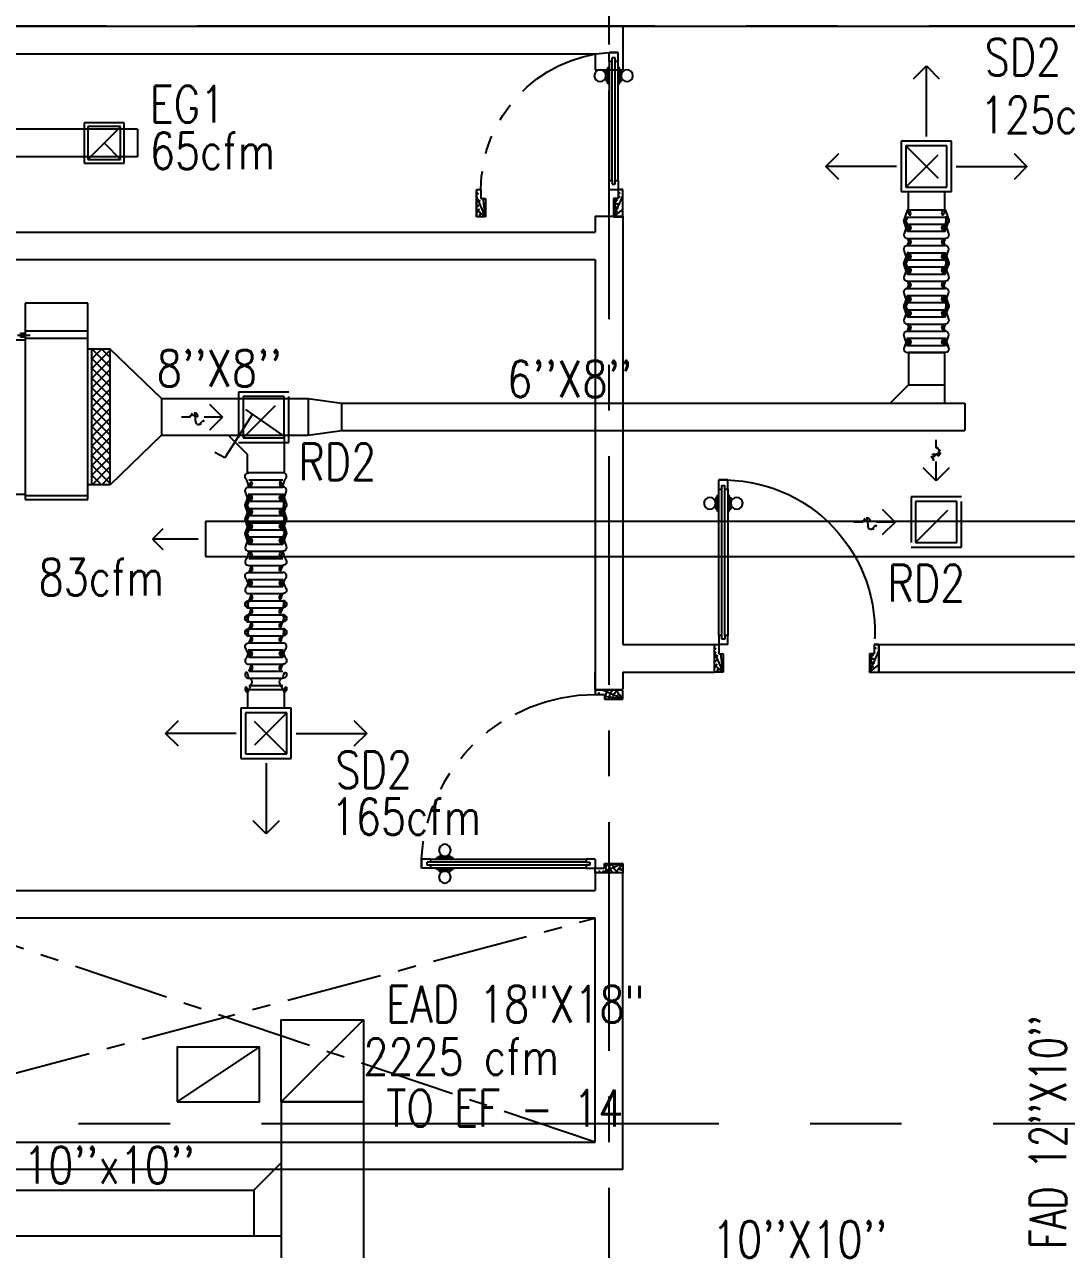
# Model space of a CAD drawing. Extents: x 417866231.7 to 417866328.5, y 43498046.7 to 43498124.2.
# Drawn here: x 417866283.28 to 417866288.98, y 43498074.5 to 43498081.2 of the extents above; entities that cross this region are included whole.
import ezdxf

# ---------------------------------------------------------------- set-up
doc = ezdxf.new("R2010")
doc.units = 0
doc.header["$MEASUREMENT"] = 0
for name, pattern in [('CENTER', [2, 1.25, -0.25, 0.25, -0.25]), ('CENTER2', [1.125, 0.75, -0.125, 0.125, -0.125]), ('CENTERX2', [4, 2.5, -0.5, 0.5, -0.5]), ('HIDDEN', [0.375, 0.25, -0.125])]:
    doc.linetypes.add(name, pattern=pattern)
doc.layers.get('0').update_dxf_attribs({"linetype": 'CONTINUOUS'})
for name, color, linetype in [('AXES', 11, 'CENTERX2'), ('AXES1', 11, 'CENTER'), ('DOOR', 9, 'CONTINUOUS'), ('DUCT', 6, 'CONTINUOUS'), ('EXDUCT', 10, 'CONTINUOUS'), ('FCU', 6, 'CONTINUOUS'), ('HAT', 11, 'CONTINUOUS'), ('M-AC-FLEX', 7, 'CONTINUOUS'), ('M-EGU.', 2, 'CONTINUOUS'), ('M-TEXT', 2, 'CONTINUOUS'), ('ROOF', 11, 'CONTINUOUS'), ('SCD', 2, 'CONTINUOUS'), ('WALL', 9, 'CONTINUOUS')]:
    doc.layers.add(name, color=color, linetype=linetype)
doc.styles.add('ROMANS', font='ROMANS.shx', dxfattribs={"width": 0.6})
pattern_1 = [(45, (0, 0), (-26.5165042945, 26.5165042945), [])]

# ---------------------------------------------------------------- blocks, each defined once
blk = doc.blocks.new('DOOR90')
at = {"layer": 'DOOR', "color": 7, "linetype": 'ByBlock'}
for p, q in [((-150, 0), (0, 0)), ((-150, 0), (-150, -25)), ((0, -50), (-113.7, 0)), ((0, -50), (-40.1, 0)), ((0, -50), (0, 0)), ((-1000, -25), (-1050, -25)), ((-1050, -75), (-1050, -25)), ((-1050, -25), (-1050, -75)), ((-1000, -42), (-1020, -42)), ((-1020, -42), (-1020, -58)), ((-1000, -58), (-1020, -58)), ((-1000, -25), (-1000, -42)), ((-1000, -58), (-1000, -75)), ((-877.6, -17.8), (-967.6, -17.8)), ((-967.6, -25), (-967.6, -17.8)), ((-955, -8.8), (-890.2, -8.8)), ((-955, -17.8), (-955, -8.8)), ((-955, -17.8), (-890.2, -17.8)), ((-890.2, -17.8), (-890.2, -8.8)), ((-877.6, -25), (-877.6, -17.8)), ((-200, -25), (-150, -25)), ((-200, -42), (-200, -25)), ((-180, -42), (-200, -42)), ((-200, -58), (-180, -58)), ((-200, -75), (-200, -58)), ((-180, -58), (-180, -42)), ((-150, -25), (-100, -25)), ((-150, -75), (-150, -25)), ((-100, -25), (-100, -50)), ((0, -50), (-100, -36.6)), ((-100, -50), (0, -50)), ((-1000, -75), (-1050, -75)), ((-967.6, -75), (-967.6, -82.2)), ((-877.6, -82.2), (-967.6, -82.2)), ((-955, -82.2), (-890.2, -82.2)), ((-955, -82.2), (-955, -91.2)), ((-955, -91.2), (-890.2, -91.2)), ((-890.2, -82.2), (-890.2, -91.2)), ((-877.6, -75), (-877.6, -82.2)), ((-150, -75), (-200, -75)), ((0, -850), (-113.7, -900)), ((-100, -875), (-100, -850)), ((0, -850), (-100, -863.4)), ((-100, -850), (0, -850)), ((0, -850), (-40.1, -900)), ((0, -850), (0, -900)), ((-150, -875), (-100, -875)), ((-150, -900), (-150, -875)), ((-150, -900), (0, -900)), ((0, -900), (-150, -900))]:
    blk.add_line(p, q, dxfattribs=at)
at = {"layer": 'DOOR', "linetype": 'ByBlock'}
for p, q in [((-200, -25), (-1000, -25)), ((-200, -42), (-1000, -42)), ((-200, -58), (-1000, -58)), ((-1000, -75), (-200, -75))]:
    blk.add_line(p, q, dxfattribs=at)
at = {"layer": 'DOOR', "color": 7, "linetype": 'ByBlock'}
for centre in [(-922.6, 23.5), (-922.6, -123.5)]:
    blk.add_circle(centre, 32.4, dxfattribs=at)
for centre, radius, start, end in [((0, -50), 154.4, 161.10529, 166.28577), ((0, -50), 94.4, 148.01819, 180), ((0, -50), 134.4, 158.15985, 169.28002), ((0, -50), 114.4, 154.08384, 167.37743), ((0, -50), 74.4, 137.77643, 180), ((0, -50), 54.4, 113.20738, 180), ((0, -50), 34.4, 90, 180), ((0, -50), 14.4, 90, 180), ((0, -850), 94.4, 180, 211.98181), ((0, -850), 74.4, 180, 222.22357), ((0, -850), 54.4, 180, 246.79262), ((0, -850), 34.4, 180, 270), ((0, -850), 14.4, 180, 270), ((0, -850), 154.4, 193.71423, 198.89471), ((0, -850), 134.4, 190.71998, 201.84015)]:
    blk.add_arc(centre, radius, start, end, dxfattribs=at)
at = {"layer": 'DOOR', "linetype": 'HIDDEN', "ltscale": 0.5}
blk.add_arc((-222.2, -50), 828.2, 178.27012, 275.00304, dxfattribs=at)
blk = doc.blocks.new('DOOR80')
at = {"layer": 'DOOR', "color": 7, "linetype": 'ByBlock'}
for p, q in [((-150, 800), (0, 800)), ((-150, 800), (-150, 775)), ((0, 800), (-150, 800)), ((-150, 775), (-100, 775)), ((0, 750), (-113.7, 800)), ((-100, 775), (-100, 750)), ((0, 750), (-100, 763.4)), ((-100, 750), (0, 750)), ((0, 750), (-40.1, 800)), ((0, 750), (0, 800)), ((-849.6, 75), (-899.6, 75)), ((-899.6, 75), (-899.6, 25)), ((-899.6, 25), (-899.6, 75)), ((-849.6, 58), (-849.6, 75)), ((-727.2, 82.2), (-817.2, 82.2)), ((-817.2, 75), (-817.2, 82.2)), ((-804.6, 91.2), (-739.8, 91.2)), ((-804.6, 82.2), (-804.6, 91.2)), ((-804.6, 82.2), (-739.8, 82.2)), ((-739.8, 82.2), (-739.8, 91.2)), ((-727.2, 75), (-727.2, 82.2)), ((-150, 75), (-200, 75)), ((-200, 75), (-200, 58)), ((-150, 75), (-150, 25)), ((-849.6, 25), (-899.6, 25)), ((-849.6, 58), (-869.6, 58)), ((-869.6, 42), (-869.6, 58)), ((-849.6, 42), (-869.6, 42)), ((-849.6, 25), (-849.6, 42)), ((-817.2, 25), (-817.2, 17.8)), ((-727.2, 17.8), (-817.2, 17.8)), ((-804.6, 17.8), (-739.8, 17.8)), ((-804.6, 17.8), (-804.6, 8.8)), ((-804.6, 8.8), (-739.8, 8.8)), ((-739.8, 17.8), (-739.8, 8.8)), ((-727.2, 25), (-727.2, 17.8)), ((-200, 58), (-180, 58)), ((-180, 42), (-200, 42)), ((-200, 42), (-200, 25)), ((-200, 25), (-150, 25)), ((-180, 58), (-180, 42)), ((-150, 25), (-100, 25)), ((-150, 0), (-150, 25)), ((0, 0), (-150, 0)), ((0, 50), (-113.7, 0)), ((-100, 25), (-100, 50)), ((0, 50), (-100, 36.6)), ((-100, 50), (0, 50)), ((0, 50), (-40.1, 0)), ((0, 50), (0, 0))]:
    blk.add_line(p, q, dxfattribs=at)
at = {"layer": 'DOOR', "linetype": 'ByBlock'}
for p, q in [((-849.6, 75), (-200, 75)), ((-200, 58), (-849.6, 58)), ((-200, 42), (-849.6, 42)), ((-200, 25), (-849.6, 25))]:
    blk.add_line(p, q, dxfattribs=at)
at = {"layer": 'DOOR', "color": 7, "linetype": 'ByBlock'}
for centre in [(-772.2, 123.5), (-772.2, -23.5)]:
    blk.add_circle(centre, 32.4, dxfattribs=at)
at = {"layer": 'DOOR', "linetype": 'HIDDEN', "ltscale": 0.5}
blk.add_arc((-149.1, 22.7), 752.3, 90.06946, 176.0204, dxfattribs=at)
at = {"layer": 'DOOR', "color": 7, "linetype": 'ByBlock'}
for centre, radius, start, end in [((0, 750), 154.4, 161.10529, 166.28577), ((0, 750), 134.4, 158.15985, 169.28002), ((0, 750), 94.4, 148.01819, 180), ((0, 750), 74.4, 137.77643, 180), ((0, 750), 54.4, 113.20738, 180), ((0, 750), 34.4, 90, 180), ((0, 750), 14.4, 90, 180), ((0, 50), 154.4, 193.71423, 198.89471), ((0, 50), 134.4, 190.71998, 201.84015), ((0, 50), 114.4, 192.62257, 205.91616), ((0, 50), 94.4, 180, 211.98181), ((0, 50), 74.4, 180, 222.22357), ((0, 50), 54.4, 180, 246.79262), ((0, 50), 34.4, 180, 270), ((0, 50), 14.4, 180, 270)]:
    blk.add_arc(centre, radius, start, end, dxfattribs=at)
blk = doc.blocks.new('DOOR-10')
at = {"layer": 'DOOR', "color": 0, "linetype": 'ByBlock'}
for p, q in [((-25.7, 1100), (-75.7, 1100)), ((-75.7, 1100), (-25.7, 1100)), ((-75.7, 1050), (-75.7, 1100)), ((-25.7, 1050), (-25.7, 1100)), ((-82.9, 1005), (-91.9, 1005)), ((-91.9, 1005), (-91.9, 940.2)), ((-75.7, 1017.6), (-82.9, 1017.6)), ((-82.9, 927.6), (-82.9, 1017.6)), ((-82.9, 1005), (-82.9, 940.2)), ((-58.7, 1050), (-75.7, 1050)), ((-42.7, 1070), (-58.7, 1070)), ((-58.7, 1050), (-58.7, 1070)), ((-42.7, 1050), (-42.7, 1070)), ((-25.7, 1050), (-42.7, 1050)), ((-25.7, 1017.6), (-18.5, 1017.6)), ((-18.5, 927.6), (-18.5, 1017.6)), ((-18.5, 1005), (-9.5, 1005)), ((-18.5, 1005), (-18.5, 940.2)), ((-9.5, 1005), (-9.5, 940.2)), ((-82.9, 940.2), (-91.9, 940.2)), ((-18.5, 940.2), (-9.5, 940.2)), ((-75.7, 927.6), (-82.9, 927.6)), ((-25.7, 927.6), (-18.5, 927.6)), ((-1000.7, 0), (-1000.7, 150)), ((-1000.7, 150), (-975.7, 150)), ((-1000.7, 150), (-1000.7, 0)), ((-975.7, 150), (-975.7, 100)), ((-75.7, 200), (-58.7, 200)), ((-75.7, 150), (-75.7, 200)), ((-75.7, 150), (-25.7, 150)), ((-58.7, 200), (-58.7, 180)), ((-58.7, 180), (-42.7, 180)), ((-42.7, 200), (-25.7, 200)), ((-42.7, 180), (-42.7, 200)), ((-25.7, 200), (-25.7, 150)), ((-0.7, 150), (-25.7, 150)), ((-25.7, 150), (-25.7, 100)), ((-975.7, 100), (-950.7, 100)), ((-950.7, 100), (-950.7, 0)), ((-50.7, 100), (-50.7, 0)), ((-25.7, 100), (-50.7, 100)), ((-950.7, 0), (-1000.7, 0)), ((-50.7, 0), (-0.7, 0))]:
    blk.add_line(p, q, dxfattribs=at)
at = {"layer": 'DOOR', "linetype": 'ByBlock'}
for p, q in [((-75.7, 1050), (-75.7, 200)), ((-58.7, 200), (-58.7, 1050)), ((-42.7, 200), (-42.7, 1050)), ((-25.7, 200), (-25.7, 1050))]:
    blk.add_line(p, q, dxfattribs=at)
at = {"layer": 'DOOR', "color": 9, "linetype": 'ByBlock'}
for p, q in [((-0.7, 0), (-0.7, 150)), ((-950.7, 0), (-1000.7, 113.7)), ((-950.7, 0), (-964.1, 100)), ((-50.7, 0), (-0.7, 113.7)), ((-50.7, 0), (-37.3, 100)), ((-950.7, 0), (-1000.7, 40.1)), ((-50.7, 0), (-0.7, 40.1))]:
    blk.add_line(p, q, dxfattribs=at)
at = {"layer": 'DOOR', "color": 0, "linetype": 'ByBlock'}
for centre in [(-124.2, 972.6), (22.8, 972.6)]:
    blk.add_circle(centre, 32.4, dxfattribs=at)
at = {"layer": 'DOOR', "linetype": 'HIDDEN', "ltscale": 0.5}
blk.add_arc((-23.4, 149.1), 952.3, 93.14816, 179.94816, dxfattribs=at)
at = {"layer": 'DOOR', "color": 9, "linetype": 'ByBlock'}
for centre, radius, start, end in [((-950.7, 0), 154.4, 103.71423, 108.89471), ((-50.7, 0), 154.4, 71.10529, 76.28577), ((-950.7, 0), 134.4, 100.71998, 111.84015), ((-950.7, 0), 94.4, 90, 121.98181), ((-950.7, 0), 74.4, 90, 132.22357), ((-50.7, 0), 94.4, 58.01819, 90), ((-50.7, 0), 74.4, 47.77643, 90), ((-50.7, 0), 134.4, 68.15985, 79.28002), ((-50.7, 0), 114.4, 64.08384, 77.37743), ((-950.7, 0), 54.4, 90, 156.79262), ((-950.7, 0), 34.4, 90, 180), ((-950.7, 0), 14.4, 90, 180), ((-50.7, 0), 54.4, 23.20738, 90), ((-50.7, 0), 34.4, 0, 90), ((-50.7, 0), 14.4, 0, 90)]:
    blk.add_arc(centre, radius, start, end, dxfattribs=at)
blk = doc.blocks.new('*X29')
at = {"color": 0}
for p, q in [((16890.5, -2466.6), (16943.5, -2413.6)), ((16890.5, -2519.6), (16990.5, -2419.6)), ((16990.5, -2565.5), (16890.5, -2465.5)), ((16890.5, -2572.6), (16990.5, -2472.6)), ((16990.5, -2512.5), (16891.6, -2413.6)), ((16990.5, -2459.4), (16944.6, -2413.6)), ((16990.5, -2618.5), (16890.5, -2518.5)), ((16890.5, -2625.7), (16990.5, -2525.7)), ((16990.5, -2671.6), (16890.5, -2571.6)), ((16890.5, -2678.7), (16990.5, -2578.7)), ((16990.5, -2724.6), (16890.5, -2624.6)), ((16890.5, -2731.7), (16990.5, -2631.7)), ((16990.5, -2777.6), (16890.5, -2677.6)), ((16890.5, -2784.8), (16990.5, -2684.8)), ((16990.5, -2830.7), (16890.5, -2730.7)), ((16890.5, -2837.8), (16990.5, -2737.8)), ((16990.5, -2883.7), (16890.5, -2783.7)), ((16890.5, -2890.8), (16990.5, -2790.8)), ((16990.5, -2936.7), (16890.5, -2836.7)), ((16890.5, -2943.9), (16990.5, -2843.9)), ((16990.5, -2989.8), (16890.5, -2889.8)), ((16890.5, -2996.9), (16990.5, -2896.9)), ((16990.5, -3042.8), (16890.5, -2942.8)), ((16890.5, -3049.9), (16990.5, -2949.9)), ((16990.5, -3095.8), (16890.5, -2995.8)), ((16890.5, -3103), (16990.5, -3003)), ((16990.5, -3148.9), (16890.5, -3048.9)), ((16891.5, -3154.9), (16990.5, -3056)), ((16943.5, -3154.9), (16890.5, -3101.9)), ((16944.6, -3154.9), (16990.5, -3109))]:
    blk.add_line(p, q, dxfattribs=at)
blk = doc.blocks.new('WHE06')
at = {"color": 3}
for p, q in [((689, 621.5), (346.1, 621.5)), ((346.1, 621.5), (346.1, 469.1)), ((689, 469.1), (689, 621.5)), ((242.1, 472.2), (242.1, 399.5)), ((60.3, -422.2), (60.3, 422.2)), ((212.3, 437.2), (269.1, 437.2)), ((232.1, 452.2), (232.1, 422.2)), ((232.1, 452.2), (252.1, 452.2)), ((252.1, 452.2), (252.1, 422.2)), ((305, 447.6), (373.3, 447.6)), ((321.1, 457.6), (321.1, 437.6)), ((321.1, 457.6), (346.1, 457.6)), ((321.1, 437.6), (346.1, 437.6)), ((346.1, 430.4), (689, 430.4)), ((811.2, 370.7), (689, 370.7)), ((711.2, -370.7), (711.2, 370.7)), ((811.2, -370.7), (811.2, 370.7)), ((242.1, -472.2), (242.1, -399.5)), ((811.2, -370.7), (689, -370.7)), ((141.6, -437.2), (141.6, -422.2)), ((141.6, -437.2), (196.6, -437.2)), ((196.6, -437.2), (196.6, -422.2)), ((221.4, -437.2), (269.1, -437.2)), ((232.1, -452.2), (232.1, -422.2)), ((232.1, -452.2), (252.1, -452.2)), ((252.1, -452.2), (252.1, -422.2)), ((346.1, -430.4), (689, -430.4))]:
    blk.add_line(p, q, dxfattribs=at)
at = {"color": 6}
for p, q in [((346.1, 469.1), (346.1, -450.8)), ((689, 469.1), (346.1, 469.1)), ((689, -450.8), (689, 469.1)), ((0, -422.2), (0, 422.2)), ((0, 422.2), (346.1, 422.2)), ((0, -422.2), (346.1, -422.2)), ((346.1, -450.8), (689, -450.8))]:
    blk.add_line(p, q, dxfattribs=at)
at = {"color": 11}
blk.add_blockref('*X29', (-16179.3, 2784.3), dxfattribs=at)

msp = doc.modelspace()

# ---------------------------------------------------------------- hatches: boundary and pattern name
at = {"layer": 'HAT'}
h = msp.add_hatch(dxfattribs=at)
h.set_pattern_fill('ANSI31', color=256, scale=300, style=0)
h.set_pattern_definition(pattern_1)
h.paths.add_polyline_path([(417866283.8169, 43498077.5021), (417866283.8169, 43498077.8521), (417866283.5169, 43498077.8521), (417866283.5169, 43498077.5021)])
h.paths.add_polyline_path([(417866283.5169, 43498077.1521), (417866283.8169, 43498077.1521), (417866283.8169, 43498077.5021), (417866283.5169, 43498077.5021)])
h = msp.add_hatch(dxfattribs=at)
h.set_pattern_fill('ANSI31', color=256, scale=300, style=0)
h.set_pattern_definition(pattern_1)
h.paths.add_polyline_path([(417866284.1369, 43498077.5021), (417866284.1369, 43498077.8521), (417866283.8369, 43498077.8521), (417866283.8369, 43498077.5021)])
h.paths.add_polyline_path([(417866283.8369, 43498077.1521), (417866284.1369, 43498077.1521), (417866284.1369, 43498077.5021), (417866283.8369, 43498077.5021)])

# ---------------------------------------------------------------- linework, layer by layer
at = {"layer": 'AXES'}
for p, q in [((417866306.7286, 43498081.1888), (417866239.0386, 43498081.1888)), ((417866307.0786, 43498075.1888), (417866239.0386, 43498075.1888))]:
    msp.add_line(p, q, dxfattribs=at)
at = {"layer": 'AXES1'}
msp.add_line((417866286.4786, 43498053.5888), (417866286.4786, 43498112.4088), dxfattribs=at)
at = {"layer": 'DUCT', "linetype": 'ByBlock'}
for p, q in [((417866284.0318, 43498079.1535), (417866283.7514, 43498079.4242)), ((417866284.0318, 43498079.1535), (417866284.0318, 43498078.9535)), ((417866284.0318, 43498079.1535), (417866284.8334, 43498079.1535)), ((417866284.8334, 43498079.1535), (417866285.0161, 43498079.1285)), ((417866284.8334, 43498079.1535), (417866284.8334, 43498078.9535)), ((417866285.0161, 43498079.1285), (417866285.0161, 43498078.9785)), ((417866285.0161, 43498079.1285), (417866288.4247, 43498079.1285)), ((417866288.4247, 43498079.1285), (417866288.4247, 43498078.9785)), ((417866284.0318, 43498078.9535), (417866283.7514, 43498078.6828)), ((417866284.0318, 43498078.9535), (417866284.8334, 43498078.9535)), ((417866284.8334, 43498078.9535), (417866285.0161, 43498078.9785)), ((417866285.0161, 43498078.9785), (417866288.4247, 43498078.9785))]:
    msp.add_line(p, q, dxfattribs=at)
at = {"layer": 'DUCT'}
for p, q in [((417866288.3154, 43498079.4054), (417866288.1154, 43498079.4054)), ((417866288.1154, 43498079.4054), (417866288.1154, 43498079.2287)), ((417866288.3154, 43498079.1287), (417866288.3154, 43498079.4054)), ((417866288.0154, 43498079.1287), (417866288.1154, 43498079.2287)), ((417866288.1154, 43498079.2287), (417866288.3154, 43498079.2287)), ((417866284.5291, 43498079.0689), (417866284.3789, 43498078.8295)), ((417866284.7023, 43498078.9476), (417866284.4923, 43498079.0946)), ((417866284.4023, 43498078.9476), (417866284.5023, 43498078.8476)), ((417866284.7023, 43498078.9476), (417866284.7023, 43498078.7476)), ((417866284.3789, 43498078.8295), (417866284.3225, 43498078.8583)), ((417866284.3789, 43498078.8295), (417866284.3789, 43498078.8295)), ((417866284.5023, 43498078.7476), (417866284.5023, 43498078.8476)), ((417866284.7023, 43498078.7476), (417866284.5023, 43498078.7476)), ((417866284.2732, 43498078.4819), (417866284.2732, 43498078.2899)), ((417866289.1201, 43498078.4819), (417866284.2732, 43498078.4819)), ((417866284.2732, 43498078.2899), (417866289.0241, 43498078.2899))]:
    msp.add_line(p, q, dxfattribs=at)
at = {"layer": 'EXDUCT', "linetype": 'ByBlock'}
for p, q in [((417866283.9002, 43498080.6262), (417866282.1789, 43498080.6262)), ((417866283.9002, 43498080.6262), (417866283.9002, 43498080.4762)), ((417866283.9002, 43498080.4762), (417866282.3255, 43498080.4762)), ((417866284.6869, 43498075.3083), (417866285.1369, 43498075.7583)), ((417866284.6869, 43498075.7583), (417866285.1369, 43498075.7583)), ((417866284.1173, 43498075.3083), (417866284.5673, 43498075.6083)), ((417866284.6869, 43498075.3083), (417866285.1369, 43498075.3083)), ((417866284.6869, 43498075.3083), (417866284.6869, 43498072.5274)), ((417866285.1369, 43498075.3083), (417866285.1369, 43498072.5274)), ((417866284.6869, 43498074.9759), (417866284.5369, 43498074.826)), ((417866282.2789, 43498074.826), (417866284.5369, 43498074.826)), ((417866284.5369, 43498074.826), (417866284.5369, 43498074.576)), ((417866282.2789, 43498074.576), (417866284.6869, 43498074.576))]:
    msp.add_line(p, q, dxfattribs=at)
for points in [[(417866285.1369, 43498075.3083), (417866284.6869, 43498075.3083), (417866284.6869, 43498075.7583), (417866285.1369, 43498075.7583)], [(417866284.1173, 43498075.3083), (417866284.5673, 43498075.3083), (417866284.5673, 43498075.6083), (417866284.1173, 43498075.6083)]]:
    msp.add_lwpolyline(points, close=True, dxfattribs=at)
at = {"layer": 'M-AC-FLEX', "color": 11}
for p, q in [((417866288.11, 43498080.1464), (417866288.3175, 43498080.1464)), ((417866288.11, 43498080.1074), (417866288.3175, 43498080.1074)), ((417866288.11, 43498080.0684), (417866288.3175, 43498080.0684)), ((417866288.11, 43498080.0294), (417866288.3175, 43498080.0294)), ((417866288.11, 43498080.0294), (417866288.3175, 43498080.0294)), ((417866288.11, 43498079.9904), (417866288.3175, 43498079.9904)), ((417866288.11, 43498079.9904), (417866288.3175, 43498079.9904)), ((417866288.11, 43498079.9514), (417866288.3175, 43498079.9514)), ((417866288.11, 43498079.9124), (417866288.3175, 43498079.9124)), ((417866288.11, 43498079.9124), (417866288.3175, 43498079.9124)), ((417866288.11, 43498079.9123), (417866288.3175, 43498079.9123)), ((417866288.11, 43498079.8735), (417866288.3175, 43498079.8735)), ((417866288.11, 43498079.8734), (417866288.3175, 43498079.8734)), ((417866288.11, 43498079.8734), (417866288.3175, 43498079.8734)), ((417866288.11, 43498079.8344), (417866288.3175, 43498079.8344)), ((417866288.11, 43498079.7954), (417866288.3175, 43498079.7954)), ((417866288.11, 43498079.7954), (417866288.3175, 43498079.7954)), ((417866288.11, 43498079.7564), (417866288.3175, 43498079.7564)), ((417866288.11, 43498079.7564), (417866288.3175, 43498079.7564)), ((417866288.11, 43498079.7174), (417866288.3175, 43498079.7174)), ((417866288.11, 43498079.6784), (417866288.3175, 43498079.6784)), ((417866288.11, 43498079.6783), (417866288.3175, 43498079.6783)), ((417866288.11, 43498079.6394), (417866288.3175, 43498079.6394)), ((417866288.11, 43498079.6393), (417866288.3175, 43498079.6393)), ((417866288.11, 43498079.6003), (417866288.3175, 43498079.6003)), ((417866288.11, 43498079.5613), (417866288.3175, 43498079.5613)), ((417866288.11, 43498079.5613), (417866288.3175, 43498079.5613)), ((417866288.11, 43498079.5223), (417866288.3175, 43498079.5223)), ((417866288.11, 43498079.5223), (417866288.3175, 43498079.5223)), ((417866288.11, 43498079.4833), (417866288.3175, 43498079.4833)), ((417866288.11, 43498079.4443), (417866288.3175, 43498079.4443)), ((417866288.11, 43498079.4054), (417866288.3175, 43498079.4054)), ((417866284.5085, 43498078.7093), (417866284.696, 43498078.7093)), ((417866284.5085, 43498078.6703), (417866284.696, 43498078.6703)), ((417866284.5085, 43498078.6313), (417866284.696, 43498078.6313)), ((417866284.5085, 43498078.5923), (417866284.696, 43498078.5923)), ((417866284.5085, 43498078.5533), (417866284.696, 43498078.5533)), ((417866284.5085, 43498078.5143), (417866284.696, 43498078.5143)), ((417866284.5085, 43498078.4753), (417866284.696, 43498078.4753)), ((417866284.5085, 43498078.4753), (417866284.696, 43498078.4753)), ((417866284.5085, 43498078.4363), (417866284.696, 43498078.4363)), ((417866284.5085, 43498078.3973), (417866284.696, 43498078.3973)), ((417866284.5085, 43498078.3583), (417866284.696, 43498078.3583)), ((417866284.5085, 43498078.3193), (417866284.696, 43498078.3193)), ((417866284.5085, 43498078.2803), (417866284.696, 43498078.2803)), ((417866284.5085, 43498078.242), (417866284.696, 43498078.242)), ((417866284.5085, 43498078.242), (417866284.696, 43498078.242)), ((417866284.5085, 43498078.203), (417866284.696, 43498078.203)), ((417866284.5085, 43498078.203), (417866284.696, 43498078.203)), ((417866284.5085, 43498078.1646), (417866284.696, 43498078.1646)), ((417866284.5085, 43498078.1646), (417866284.696, 43498078.1646)), ((417866284.5085, 43498078.1256), (417866284.696, 43498078.1256)), ((417866284.5085, 43498078.1256), (417866284.696, 43498078.1256)), ((417866284.5085, 43498078.0873), (417866284.696, 43498078.0873)), ((417866284.5085, 43498078.0873), (417866284.696, 43498078.0873)), ((417866284.5085, 43498078.0483), (417866284.696, 43498078.0483)), ((417866284.5085, 43498078.0483), (417866284.696, 43498078.0483)), ((417866284.5085, 43498078.0107), (417866284.696, 43498078.0107)), ((417866284.5085, 43498078.0107), (417866284.696, 43498078.0107)), ((417866284.5085, 43498077.9717), (417866284.696, 43498077.9717)), ((417866284.5085, 43498077.9717), (417866284.696, 43498077.9717)), ((417866284.5085, 43498077.9334), (417866284.696, 43498077.9334)), ((417866284.5085, 43498077.9334), (417866284.696, 43498077.9334)), ((417866284.5085, 43498077.8944), (417866284.696, 43498077.8944)), ((417866284.5085, 43498077.8944), (417866284.696, 43498077.8944)), ((417866284.5085, 43498077.8568), (417866284.696, 43498077.8568)), ((417866284.5085, 43498077.8568), (417866284.696, 43498077.8568)), ((417866284.5085, 43498077.8178), (417866284.696, 43498077.8178)), ((417866284.5085, 43498077.8178), (417866284.696, 43498077.8178)), ((417866284.5085, 43498077.7794), (417866284.696, 43498077.7794)), ((417866284.5085, 43498077.7794), (417866284.696, 43498077.7794)), ((417866284.5085, 43498077.7404), (417866284.696, 43498077.7404)), ((417866284.5085, 43498077.7404), (417866284.696, 43498077.7404)), ((417866284.5085, 43498077.7021), (417866284.696, 43498077.7021)), ((417866284.5085, 43498077.7021), (417866284.696, 43498077.7021)), ((417866284.5085, 43498077.6631), (417866284.696, 43498077.6631)), ((417866284.5085, 43498077.6631), (417866284.696, 43498077.6631)), ((417866284.5085, 43498077.6248), (417866284.696, 43498077.6248)), ((417866284.5085, 43498077.5858), (417866284.696, 43498077.5858))]:
    msp.add_line(p, q, dxfattribs=at)
at = {"layer": 'M-AC-FLEX'}
for points in [[(417866288.11, 43498080.1854, -1), (417866288.11, 43498080.1464, 1), (417866288.11, 43498080.1074)], [(417866288.11, 43498080.0684, 1), (417866288.11, 43498080.1074, -1), (417866288.11, 43498080.1464)], [(417866288.11, 43498080.1464, 1), (417866288.11, 43498080.1074)], [(417866288.11, 43498080.1074, -1), (417866288.11, 43498080.1464)], [(417866288.3175, 43498080.1854, 1), (417866288.3175, 43498080.1464, -1), (417866288.3175, 43498080.1074)], [(417866288.3175, 43498080.0684, -1), (417866288.3175, 43498080.1074, 1), (417866288.3175, 43498080.1464)], [(417866288.3176, 43498080.1464, -1.000001), (417866288.3175, 43498080.1074)], [(417866288.3176, 43498080.1074, 1.000001), (417866288.3175, 43498080.1464)], [(417866288.11, 43498080.1074, -1), (417866288.11, 43498080.0684, 1), (417866288.11, 43498080.0294, -1), (417866288.11, 43498079.9904, 0.008922), (417866288.1094, 43498079.9904, 0.008922)], [(417866288.3175, 43498080.1074, 1), (417866288.3175, 43498080.0684, -1), (417866288.3175, 43498080.0294, 1), (417866288.3175, 43498079.9904, -0.008922), (417866288.3182, 43498079.9904, -0.008922)], [(417866288.11, 43498079.9124, 1), (417866288.11, 43498079.9514, -1), (417866288.11, 43498079.9904, 1), (417866288.11, 43498080.0294, -0.008922), (417866288.1094, 43498080.0294, -0.008922)], [(417866288.3175, 43498079.9124, -1), (417866288.3175, 43498079.9514, 1), (417866288.3175, 43498079.9904, -1), (417866288.3175, 43498080.0294, 0.008922), (417866288.3182, 43498080.0294, 0.008922)], [(417866288.11, 43498079.9514, -1), (417866288.11, 43498079.9124, 1), (417866288.11, 43498079.8734)], [(417866288.1295, 43498079.9317, -0.411922), (417866288.11, 43498079.9123, 1), (417866288.11, 43498079.8733)], [(417866288.11, 43498079.9123, 0.411922), (417866288.1295, 43498079.9317, 0.411922)], [(417866288.3175, 43498079.9514, 1), (417866288.3175, 43498079.9124, -1), (417866288.3175, 43498079.8734)], [(417866288.3175, 43498079.9123, -0.411922), (417866288.298, 43498079.9317, -0.411922)], [(417866288.298, 43498079.9317, 0.411922), (417866288.3175, 43498079.9123, -1), (417866288.3175, 43498079.8733)], [(417866288.1295, 43498079.8541, 0.411922), (417866288.11, 43498079.8735, -1), (417866288.11, 43498079.9125)], [(417866288.11, 43498079.9125, 1), (417866288.11, 43498079.8735)], [(417866288.11, 43498079.9125, 1), (417866288.11, 43498079.8735)], [(417866288.11, 43498079.8735, -1), (417866288.11, 43498079.9125)], [(417866288.11, 43498079.8734, -1), (417866288.11, 43498079.9124)], [(417866288.11, 43498079.8734, -1), (417866288.11, 43498079.9124)], [(417866288.11, 43498079.9124, 1), (417866288.11, 43498079.8734)], [(417866288.11, 43498079.8344, 1), (417866288.11, 43498079.8734, -1), (417866288.11, 43498079.9124)], [(417866288.11, 43498079.9124, 1), (417866288.11, 43498079.8734)], [(417866288.11, 43498079.9124, 1), (417866288.11, 43498079.8734)], [(417866288.11, 43498079.8734, -1), (417866288.11, 43498079.9124)], [(417866288.11, 43498079.8733, -1), (417866288.11, 43498079.9123)], [(417866288.11, 43498079.8733, -1), (417866288.11, 43498079.9123)], [(417866288.11, 43498079.9123, 1), (417866288.11, 43498079.8733)], [(417866288.11, 43498079.8734, -1), (417866288.11, 43498079.8344, 1), (417866288.11, 43498079.7954, -1), (417866288.11, 43498079.7564, 0.008922), (417866288.1094, 43498079.7564, 0.008922)], [(417866288.11, 43498079.8735, -0.411922), (417866288.1295, 43498079.8541, -0.411922)], [(417866288.298, 43498079.8541, -0.411922), (417866288.3175, 43498079.8735, 1), (417866288.3175, 43498079.9125)], [(417866288.3175, 43498079.8344, -1), (417866288.3175, 43498079.8734, 1), (417866288.3175, 43498079.9124)], [(417866288.3175, 43498079.8735, 0.411922), (417866288.298, 43498079.8541, 0.411922)], [(417866288.3175, 43498079.8734, 1), (417866288.3175, 43498079.8344, -1), (417866288.3175, 43498079.7954, 1), (417866288.3175, 43498079.7564, -0.008922), (417866288.3182, 43498079.7564, -0.008922)], [(417866288.3176, 43498079.9125, -1.000001), (417866288.3175, 43498079.8735)], [(417866288.3175, 43498079.9125, -1), (417866288.3175, 43498079.8735)], [(417866288.3176, 43498079.8735, 1.000001), (417866288.3175, 43498079.9125)], [(417866288.3176, 43498079.8734, 1.000001), (417866288.3175, 43498079.9124)], [(417866288.3175, 43498079.8734, 1), (417866288.3175, 43498079.9124)], [(417866288.3176, 43498079.9124, -1.000001), (417866288.3175, 43498079.8734)], [(417866288.3176, 43498079.9124, -1.000001), (417866288.3175, 43498079.8734)], [(417866288.3175, 43498079.9124, -1), (417866288.3175, 43498079.8734)], [(417866288.3176, 43498079.8734, 1.000001), (417866288.3175, 43498079.9124)], [(417866288.3176, 43498079.8733, 1.000001), (417866288.3175, 43498079.9123)], [(417866288.3175, 43498079.8733, 1), (417866288.3175, 43498079.9123)], [(417866288.3176, 43498079.9123, -1.000001), (417866288.3175, 43498079.8733)], [(417866288.11, 43498079.6784, 1), (417866288.11, 43498079.7174, -1), (417866288.11, 43498079.7564, 1), (417866288.11, 43498079.7954, -0.008922), (417866288.1094, 43498079.7954, -0.008922)], [(417866288.3175, 43498079.6784, -1), (417866288.3175, 43498079.7174, 1), (417866288.3175, 43498079.7564, -1), (417866288.3175, 43498079.7954, 0.008922), (417866288.3182, 43498079.7954, 0.008922)], [(417866288.11, 43498079.7174, -1), (417866288.11, 43498079.6784, 1), (417866288.11, 43498079.6394)], [(417866288.11, 43498079.7173, -1), (417866288.11, 43498079.6783, 1), (417866288.11, 43498079.6393)], [(417866288.11, 43498079.6394, -1), (417866288.11, 43498079.6784)], [(417866288.11, 43498079.6004, 1), (417866288.11, 43498079.6394, -1), (417866288.11, 43498079.6784)], [(417866288.11, 43498079.6784, 1), (417866288.11, 43498079.6394)], [(417866288.11, 43498079.6003, 1), (417866288.11, 43498079.6393, -1), (417866288.11, 43498079.6783)], [(417866288.11, 43498079.6783, 1), (417866288.11, 43498079.6393)], [(417866288.11, 43498079.6393, -1), (417866288.11, 43498079.6783)], [(417866288.3175, 43498079.7174, 1), (417866288.3175, 43498079.6784, -1), (417866288.3175, 43498079.6394)], [(417866288.3175, 43498079.7173, 1), (417866288.3175, 43498079.6783, -1), (417866288.3175, 43498079.6393)], [(417866288.3175, 43498079.6004, -1), (417866288.3175, 43498079.6394, 1), (417866288.3175, 43498079.6784)], [(417866288.3175, 43498079.6003, -1), (417866288.3175, 43498079.6393, 1), (417866288.3175, 43498079.6783)], [(417866288.3176, 43498079.6394, 1.000001), (417866288.3175, 43498079.6784)], [(417866288.3176, 43498079.6784, -1.000001), (417866288.3175, 43498079.6394)], [(417866288.3176, 43498079.6783, -1.000001), (417866288.3175, 43498079.6393)], [(417866288.3176, 43498079.6393, 1.000001), (417866288.3175, 43498079.6783)], [(417866288.11, 43498079.6393, -1), (417866288.11, 43498079.6003, 1), (417866288.11, 43498079.5613, -1), (417866288.11, 43498079.5223, 0.008922), (417866288.1094, 43498079.5223, 0.008922)], [(417866288.3175, 43498079.6393, 1), (417866288.3175, 43498079.6003, -1), (417866288.3175, 43498079.5613, 1), (417866288.3175, 43498079.5223, -0.008922), (417866288.3182, 43498079.5223, -0.008922)], [(417866288.11, 43498079.4443, 1), (417866288.11, 43498079.4833, -1), (417866288.11, 43498079.5223, 1), (417866288.11, 43498079.5613, -0.008922), (417866288.1094, 43498079.5613, -0.008922)], [(417866288.3175, 43498079.4443, -1), (417866288.3175, 43498079.4833, 1), (417866288.3175, 43498079.5223, -1), (417866288.3175, 43498079.5613, 0.008922), (417866288.3182, 43498079.5613, 0.008922)], [(417866288.11, 43498079.4833, -1), (417866288.11, 43498079.4443, 1), (417866288.11, 43498079.4053)], [(417866288.1295, 43498079.4636, -0.411922), (417866288.11, 43498079.4442, 1), (417866288.11, 43498079.4052)], [(417866288.11, 43498079.4442, 0.411922), (417866288.1295, 43498079.4636, 0.411922)], [(417866288.3175, 43498079.4833, 1), (417866288.3175, 43498079.4443, -1), (417866288.3175, 43498079.4053)], [(417866288.3175, 43498079.4442, -0.411922), (417866288.298, 43498079.4636, -0.411922)], [(417866288.298, 43498079.4636, 0.411922), (417866288.3175, 43498079.4442, -1), (417866288.3175, 43498079.4052)], [(417866284.5085, 43498078.5923, 1), (417866284.5085, 43498078.6313, -1), (417866284.5085, 43498078.6703, 1), (417866284.5085, 43498078.7093, -1.018005), (417866284.5085, 43498078.7476)], [(417866284.696, 43498078.5923, -1), (417866284.696, 43498078.6313, 1), (417866284.696, 43498078.6703, -1), (417866284.696, 43498078.7093, 1.018005), (417866284.696, 43498078.7476)], [(417866284.5085, 43498078.6313, -1), (417866284.5085, 43498078.5923, 1), (417866284.5085, 43498078.5533)], [(417866284.5085, 43498078.5533, -1), (417866284.5085, 43498078.5923)], [(417866284.5085, 43498078.5143, 1), (417866284.5085, 43498078.5533, -1), (417866284.5085, 43498078.5923)], [(417866284.5085, 43498078.5923, 1), (417866284.5085, 43498078.5533)], [(417866284.696, 43498078.6313, 1), (417866284.696, 43498078.5923, -1), (417866284.696, 43498078.5533)], [(417866284.696, 43498078.5143, -1), (417866284.696, 43498078.5533, 1), (417866284.696, 43498078.5923)], [(417866284.6961, 43498078.5533, 1.000001), (417866284.696, 43498078.5923)], [(417866284.6961, 43498078.5923, -1.000001), (417866284.696, 43498078.5533)], [(417866284.5085, 43498078.5533, -1), (417866284.5085, 43498078.5143, 1), (417866284.5085, 43498078.4753)], [(417866284.696, 43498078.5533, 1), (417866284.696, 43498078.5143, -1), (417866284.696, 43498078.4753)], [(417866284.5085, 43498078.4753, -1), (417866284.5085, 43498078.5143)], [(417866284.5085, 43498078.4363, 1), (417866284.5085, 43498078.4753, -1), (417866284.5085, 43498078.5143)], [(417866284.5085, 43498078.5143, 1), (417866284.5085, 43498078.4753)], [(417866284.5085, 43498078.5143, 1), (417866284.5085, 43498078.4753)], [(417866284.5085, 43498078.4753, -1), (417866284.5085, 43498078.5143)], [(417866284.5085, 43498078.4753, -1), (417866284.5085, 43498078.4363, 1), (417866284.5085, 43498078.3973)], [(417866284.696, 43498078.4363, -1), (417866284.696, 43498078.4753, 1), (417866284.696, 43498078.5143)], [(417866284.696, 43498078.4753, 1), (417866284.696, 43498078.4363, -1), (417866284.696, 43498078.3973)], [(417866284.6961, 43498078.4753, 1.000001), (417866284.696, 43498078.5143)], [(417866284.6961, 43498078.5143, -1.000001), (417866284.696, 43498078.4753)], [(417866284.6961, 43498078.5143, -1.000001), (417866284.696, 43498078.4753)], [(417866284.6961, 43498078.4753, 1.000001), (417866284.696, 43498078.5143)], [(417866284.5085, 43498078.3583, 1), (417866284.5085, 43498078.3973, -1), (417866284.5085, 43498078.4363)], [(417866284.5085, 43498078.4363, 1), (417866284.5085, 43498078.3973)], [(417866284.5085, 43498078.3973, -1), (417866284.5085, 43498078.4363)], [(417866284.5085, 43498078.3973, -1), (417866284.5085, 43498078.3583, 1), (417866284.5085, 43498078.3193, -1), (417866284.5085, 43498078.2803, 1.018005), (417866284.5085, 43498078.242)], [(417866284.696, 43498078.3583, -1), (417866284.696, 43498078.3973, 1), (417866284.696, 43498078.4363)], [(417866284.696, 43498078.3973, 1), (417866284.696, 43498078.3583, -1), (417866284.696, 43498078.3193, 1), (417866284.696, 43498078.2803, -1.018005), (417866284.696, 43498078.242)], [(417866284.6961, 43498078.4363, -1.000001), (417866284.696, 43498078.3973)], [(417866284.6961, 43498078.3973, 1.000001), (417866284.696, 43498078.4363)], [(417866284.5085, 43498078.1256, 1), (417866284.5085, 43498078.1646, -1.018005), (417866284.5085, 43498078.203)], [(417866284.696, 43498078.1256, -1), (417866284.696, 43498078.1646, 1.018005), (417866284.696, 43498078.203)], [(417866284.5085, 43498078.1646, -1), (417866284.5085, 43498078.1256, 1.018005), (417866284.5085, 43498078.0873)], [(417866284.696, 43498078.1646, 1), (417866284.696, 43498078.1256, -1.018005), (417866284.696, 43498078.0873)], [(417866284.5085, 43498078.049, 1.017916), (417866284.5085, 43498078.0107)], [(417866284.5085, 43498078.01, -1.017916), (417866284.5085, 43498078.0483)], [(417866284.6967, 43498078.049, -1.000002), (417866284.696, 43498078.0107)], [(417866284.6967, 43498078.01, 1.000002), (417866284.696, 43498078.0483)], [(417866284.5086, 43498077.9334, 0.000657), (417866284.5085, 43498077.9334, -1.018005), (417866284.5085, 43498077.9717)], [(417866284.5086, 43498077.9717, -0.000657), (417866284.5085, 43498077.9717, 1.018005), (417866284.5085, 43498077.9334)], [(417866284.696, 43498077.9334, -0.000657), (417866284.696, 43498077.9334, 1.018005), (417866284.696, 43498077.9717)], [(417866284.696, 43498077.9717, 0.000657), (417866284.696, 43498077.9717, -1.018005), (417866284.696, 43498077.9334)], [(417866284.5085, 43498077.8951, 1.017916), (417866284.5085, 43498077.8568)], [(417866284.5085, 43498077.8561, -1.017916), (417866284.5085, 43498077.8944)], [(417866284.6967, 43498077.8951, -1.000002), (417866284.696, 43498077.8568)], [(417866284.6967, 43498077.8561, 1.000002), (417866284.696, 43498077.8944)], [(417866284.5085, 43498077.7404, 1), (417866284.5085, 43498077.7794, -1.018005), (417866284.5085, 43498077.8178)], [(417866284.5085, 43498077.7794, -1), (417866284.5085, 43498077.7404, 1.018005), (417866284.5085, 43498077.7021)], [(417866284.696, 43498077.7404, -1), (417866284.696, 43498077.7794, 1.018005), (417866284.696, 43498077.8178)], [(417866284.696, 43498077.7794, 1), (417866284.696, 43498077.7404, -1.018005), (417866284.696, 43498077.7021)], [(417866284.5039, 43498077.5473, -0.88781), (417866284.5085, 43498077.5858, 1), (417866284.5085, 43498077.6248, -1.018005), (417866284.5085, 43498077.6631)], [(417866284.7039, 43498077.5485, 0.81006), (417866284.696, 43498077.5858, -1), (417866284.696, 43498077.6248, 1.018005), (417866284.696, 43498077.6631)]]:
    msp.add_lwpolyline(points, format="xyb", dxfattribs=at)
for centre, start, end in [((417866284.5085, 43498078.2225), 298.43136, 90), ((417866284.5085, 43498078.2225), 270, 61.56864), ((417866284.696, 43498078.2225), 89.98223, 241.56863), ((417866284.696, 43498078.2225), 89.98223, 241.56863), ((417866284.696, 43498078.2225), 118.43137, 270.01777), ((417866284.696, 43498078.2225), 118.43137, 270.01777), ((417866284.5085, 43498078.0678), 298.43136, 90), ((417866284.5085, 43498078.0678), 270, 61.56864), ((417866284.696, 43498078.0678), 89.98223, 241.56863), ((417866284.696, 43498078.0678), 89.98223, 241.56863), ((417866284.696, 43498078.0678), 118.43137, 270.01777), ((417866284.696, 43498078.0678), 118.43137, 270.01777), ((417866284.5085, 43498077.9912), 298.43136, 90), ((417866284.5085, 43498077.9912), 270, 61.56864), ((417866284.696, 43498077.9912), 89.98223, 241.56863), ((417866284.696, 43498077.9912), 89.98223, 241.56863), ((417866284.696, 43498077.9912), 118.43137, 270.01777), ((417866284.696, 43498077.9912), 118.43137, 270.01777), ((417866284.5085, 43498077.9139), 298.43136, 90), ((417866284.5085, 43498077.9139), 270, 61.56864), ((417866284.696, 43498077.9139), 89.98223, 241.56863), ((417866284.696, 43498077.9139), 89.98223, 241.56863), ((417866284.696, 43498077.9139), 118.43137, 270.01777), ((417866284.696, 43498077.9139), 118.43137, 270.01777), ((417866284.5085, 43498077.8373), 298.43136, 90), ((417866284.5085, 43498077.8373), 270, 61.56864), ((417866284.696, 43498077.8373), 89.98223, 241.56863), ((417866284.696, 43498077.8373), 89.98223, 241.56863), ((417866284.696, 43498077.8373), 118.43137, 270.01777), ((417866284.696, 43498077.8373), 118.43137, 270.01777), ((417866284.5085, 43498077.6826), 298.43136, 90), ((417866284.5085, 43498077.6826), 270, 61.56864), ((417866284.696, 43498077.6826), 89.98223, 241.56863), ((417866284.696, 43498077.6826), 89.98223, 241.56863), ((417866284.696, 43498077.6826), 118.43137, 270.01777), ((417866284.696, 43498077.6826), 118.43137, 270.01777)]:
    msp.add_arc(centre, 0.0195, start, end, dxfattribs=at)
at = {"layer": 'M-EGU.'}
for p, q in [((417866288.1431, 43498080.9022), (417866288.2138, 43498080.9729)), ((417866288.2138, 43498080.5867), (417866288.2138, 43498080.9729)), ((417866288.2138, 43498080.9729), (417866288.2845, 43498080.9022)), ((417866288.3513, 43498080.5604), (417866288.0763, 43498080.5604)), ((417866288.0763, 43498080.5604), (417866288.0763, 43498080.2854)), ((417866288.3513, 43498080.2854), (417866288.3513, 43498080.5604)), ((417866287.6638, 43498080.4229), (417866287.7345, 43498080.4936)), ((417866288.6931, 43498080.4936), (417866288.7638, 43498080.4229)), ((417866287.7345, 43498080.3522), (417866287.6638, 43498080.4229)), ((417866288.05, 43498080.4229), (417866287.6638, 43498080.4229)), ((417866288.3776, 43498080.4229), (417866288.7638, 43498080.4229)), ((417866288.7638, 43498080.4229), (417866288.6931, 43498080.3522)), ((417866288.0763, 43498080.2854), (417866288.3513, 43498080.2854)), ((417866288.1138, 43498080.2854), (417866288.1138, 43498080.1854)), ((417866288.3138, 43498080.2854), (417866288.3138, 43498080.1854)), ((417866288.1138, 43498080.1854), (417866288.3138, 43498080.1854)), ((417866284.295, 43498079.1225), (417866284.3657, 43498079.0518)), ((417866284.4782, 43498079.1643), (417866284.4782, 43498078.9393)), ((417866284.7032, 43498079.1643), (417866284.4782, 43498079.1643)), ((417866284.7032, 43498078.9393), (417866284.7032, 43498079.1643)), ((417866284.185, 43498079.0518), (417866284.1407, 43498079.0518)), ((417866284.3657, 43498079.0518), (417866284.2646, 43498079.0518)), ((417866284.3657, 43498079.0518), (417866284.295, 43498078.9811)), ((417866284.4782, 43498078.9393), (417866284.7032, 43498078.9393)), ((417866288.2677, 43498078.8858), (417866288.2677, 43498078.9288)), ((417866288.2677, 43498078.7038), (417866288.2677, 43498078.8106)), ((417866288.2677, 43498078.7038), (417866288.197, 43498078.7745)), ((417866288.3384, 43498078.7745), (417866288.2677, 43498078.7038)), ((417866288.1552, 43498078.5913), (417866288.1552, 43498078.3663)), ((417866288.3802, 43498078.5913), (417866288.1552, 43498078.5913)), ((417866288.3802, 43498078.3663), (417866288.3802, 43498078.5913)), ((417866287.972, 43498078.5495), (417866288.0427, 43498078.4788)), ((417866287.862, 43498078.4788), (417866287.8177, 43498078.4788)), ((417866288.0427, 43498078.4788), (417866287.9416, 43498078.4788)), ((417866288.0427, 43498078.4788), (417866287.972, 43498078.4081)), ((417866284.0392, 43498078.4425), (417866283.9826, 43498078.386)), ((417866284.2316, 43498078.386), (417866283.9826, 43498078.386)), ((417866283.9826, 43498078.386), (417866284.0392, 43498078.3294)), ((417866288.1552, 43498078.3663), (417866288.3802, 43498078.3663)), ((417866284.7039, 43498077.5612), (417866284.5039, 43498077.5612)), ((417866284.5039, 43498077.4612), (417866284.5039, 43498077.5612)), ((417866284.7039, 43498077.4612), (417866284.7039, 43498077.5612)), ((417866284.7414, 43498077.4612), (417866284.4664, 43498077.4612)), ((417866284.4664, 43498077.4612), (417866284.4664, 43498077.1862)), ((417866284.7414, 43498077.1862), (417866284.7414, 43498077.4612)), ((417866284.0539, 43498077.3237), (417866284.1246, 43498077.3945)), ((417866285.0832, 43498077.3945), (417866285.1539, 43498077.3237)), ((417866284.1246, 43498077.253), (417866284.0539, 43498077.3237)), ((417866284.4401, 43498077.3237), (417866284.0539, 43498077.3237)), ((417866285.1539, 43498077.3237), (417866285.0832, 43498077.253)), ((417866284.4664, 43498077.1862), (417866284.7414, 43498077.1862)), ((417866284.6039, 43498077.1599), (417866284.6039, 43498076.7737)), ((417866284.6039, 43498076.7737), (417866284.5332, 43498076.8445)), ((417866284.6746, 43498076.8445), (417866284.6039, 43498076.7737))]:
    msp.add_line(p, q, dxfattribs=at)
at = {"layer": 'M-EGU.', "linetype": 'HIDDEN'}
for p, q in [((417866288.1013, 43498080.5354), (417866288.1013, 43498080.3104)), ((417866288.1013, 43498080.3104), (417866288.3263, 43498080.5354)), ((417866288.1013, 43498080.5354), (417866288.3263, 43498080.3104)), ((417866288.3263, 43498080.5354), (417866288.1013, 43498080.5354)), ((417866288.3263, 43498080.3104), (417866288.3263, 43498080.5354)), ((417866288.1013, 43498080.3104), (417866288.3263, 43498080.3104)), ((417866284.4532, 43498079.1893), (417866284.4532, 43498078.9143)), ((417866284.7282, 43498079.1893), (417866284.4532, 43498079.1893)), ((417866284.7282, 43498078.9143), (417866284.7282, 43498079.1893)), ((417866284.4782, 43498078.9393), (417866284.7032, 43498079.1643)), ((417866284.4532, 43498078.9143), (417866284.7282, 43498078.9143)), ((417866288.1302, 43498078.6163), (417866288.1302, 43498078.3413)), ((417866288.4052, 43498078.6163), (417866288.1302, 43498078.6163)), ((417866288.1552, 43498078.3663), (417866288.3802, 43498078.5913)), ((417866288.4052, 43498078.3413), (417866288.4052, 43498078.6163)), ((417866288.1302, 43498078.3413), (417866288.4052, 43498078.3413)), ((417866284.4914, 43498077.4362), (417866284.4914, 43498077.2112)), ((417866284.7164, 43498077.4362), (417866284.4914, 43498077.2112)), ((417866284.7164, 43498077.2112), (417866284.4914, 43498077.4362)), ((417866284.7164, 43498077.4362), (417866284.4914, 43498077.4362)), ((417866284.7164, 43498077.2112), (417866284.7164, 43498077.4362)), ((417866284.4914, 43498077.2112), (417866284.7164, 43498077.2112))]:
    msp.add_line(p, q, dxfattribs=at)
at = {"layer": 'M-EGU.'}
for points in [[(417866284.185, 43498079.0518, -0.1324), (417866284.1961, 43498079.0679, -0.15664), (417866284.2115, 43498079.0742, -0.736612), (417866284.2241, 43498079.0428, 0.774232), (417866284.2381, 43498079.0123, 0.203349), (417866284.2591, 43498079.0261, 0.193808), (417866284.2646, 43498079.0518)], [(417866288.2677, 43498078.8858, -0.187862), (417866288.2861, 43498078.8744, -0.202645), (417866288.2911, 43498078.8549, -0.616915), (417866288.266, 43498078.8468, 0.668708), (417866288.2424, 43498078.8372, 0.194285), (417866288.2495, 43498078.8192, 0.186051), (417866288.2677, 43498078.8106)], [(417866287.862, 43498078.4788, -0.1324), (417866287.8731, 43498078.4949, -0.15664), (417866287.8885, 43498078.5012, -0.736612), (417866287.9012, 43498078.4698, 0.774232), (417866287.9151, 43498078.4393, 0.203349), (417866287.9362, 43498078.4531, 0.193808), (417866287.9416, 43498078.4788)]]:
    msp.add_lwpolyline(points, format="xyb", dxfattribs=at)
at = {"layer": 'M-TEXT'}
msp.add_line((417866284.7677, 43498077.3237), (417866285.1539, 43498077.3237), dxfattribs=at)
at = {"layer": 'ROOF'}
msp.add_line((417866264.7543, 43498081.1888), (417866297.4043, 43498081.1888), dxfattribs=at)
at = {"layer": 'SCD', "linetype": 'HIDDEN'}
for p, q in [((417866283.6081, 43498080.6613), (417866283.6081, 43498080.4413)), ((417866283.8281, 43498080.6613), (417866283.6081, 43498080.6613)), ((417866283.8281, 43498080.4413), (417866283.8281, 43498080.6613)), ((417866283.6281, 43498080.4613), (417866283.8081, 43498080.6413)), ((417866283.6081, 43498080.4413), (417866283.8281, 43498080.4413))]:
    msp.add_line(p, q, dxfattribs=at)
at = {"layer": 'SCD'}
for p, q in [((417866283.8081, 43498080.6413), (417866283.6281, 43498080.6413)), ((417866283.6281, 43498080.6413), (417866283.6281, 43498080.4613)), ((417866283.8081, 43498080.4613), (417866283.8081, 43498080.6413)), ((417866283.6281, 43498080.4613), (417866283.8081, 43498080.4613))]:
    msp.add_line(p, q, dxfattribs=at)
at = {"layer": 'SCD', "linetype": 'ByBlock'}
msp.add_line((417866283.7181, 43498080.5513), (417866283.8081, 43498080.4613), dxfattribs=at)
at = {"layer": 'WALL'}
for p, q in [((417866283.1786, 43498081.1888), (417866286.4036, 43498081.1888)), ((417866286.5536, 43498081.1888), (417866286.4036, 43498081.1888)), ((417866286.5536, 43498081.1888), (417866286.5536, 43498080.9513)), ((417866283.1786, 43498081.0388), (417866286.4036, 43498081.0388)), ((417866286.4036, 43498081.0388), (417866286.4036, 43498080.9513)), ((417866286.4036, 43498080.1513), (417866286.4036, 43498080.0638)), ((417866286.5536, 43498080.1513), (417866286.5536, 43498077.8088)), ((417866283.1786, 43498080.0638), (417866286.4036, 43498080.0638)), ((417866282.7787, 43498079.9138), (417866286.4036, 43498079.9138)), ((417866286.4036, 43498079.9138), (417866286.4036, 43498077.5663)), ((417866286.5536, 43498077.8088), (417866287.0536, 43498077.8088)), ((417866287.0536, 43498077.8088), (417866287.0536, 43498077.6588)), ((417866287.9536, 43498077.8088), (417866287.9536, 43498077.6588)), ((417866287.9536, 43498077.8088), (417866289.7786, 43498077.8088)), ((417866286.4036, 43498077.5613), (417866286.4036, 43498077.6588)), ((417866286.5536, 43498077.6588), (417866286.5536, 43498077.5663)), ((417866286.5536, 43498077.6588), (417866287.0536, 43498077.6588)), ((417866287.9536, 43498077.6588), (417866290.2286, 43498077.6588)), ((417866286.4036, 43498076.5613), (417866286.4036, 43498076.4638)), ((417866286.5536, 43498074.9388), (417866286.5536, 43498076.5613)), ((417866282.7787, 43498076.4638), (417866286.4036, 43498076.4638)), ((417866286.4036, 43498076.3138), (417866282.7777, 43498076.3138)), ((417866286.4036, 43498075.0888), (417866286.4036, 43498076.3138)), ((417866283.1286, 43498075.0888), (417866286.4036, 43498075.0888)), ((417866286.5536, 43498074.9388), (417866283.1286, 43498074.9388))]:
    msp.add_line(p, q, dxfattribs=at)
at = {"layer": 'WALL', "linetype": 'ByBlock'}
for p, q in [((417866286.4036, 43498080.9513), (417866286.5536, 43498080.9513)), ((417866286.4036, 43498080.1513), (417866286.5536, 43498080.1513)), ((417866286.5536, 43498077.5613), (417866286.4036, 43498077.5613))]:
    msp.add_line(p, q, dxfattribs=at)
at = {"layer": 'WALL', "color": 11, "linetype": 'CENTER2', "ltscale": 0.7}
for p, q in [((417866286.4036, 43498075.0888), (417866282.7777, 43498076.3138)), ((417866283.1286, 43498075.4388), (417866286.4036, 43498076.3138))]:
    msp.add_line(p, q, dxfattribs=at)

# ---------------------------------------------------------------- block references
at = {"layer": 'DOOR', "color": 7, "linetype": 'ByBlock', "xscale": -0.001000002026557922, "yscale": 0.001000002026557922, "zscale": 0.001, "rotation": 90}
msp.add_blockref('DOOR80', (417866286.5536, 43498080.1467), dxfattribs=at)
at = {"layer": 'DOOR', "color": 0, "linetype": 'ByBlock', "xscale": -0.001000002026557922, "yscale": 0.001000002026557922, "zscale": 0.001, "rotation": 90}
msp.add_blockref('DOOR90', (417866287.0536, 43498077.6588), dxfattribs=at)
at = {"layer": 'DOOR', "color": 0, "linetype": 'ByBlock', "ltscale": 0.3, "xscale": -0.001000002026557922, "yscale": 0.001000002026557922, "zscale": 0.001, "rotation": 90}
msp.add_blockref('DOOR-10', (417866286.5536, 43498076.5606), dxfattribs=at)
at = {"layer": 'FCU', "linetype": 'ByBlock', "xscale": 0.0009999871253967285, "yscale": 0.001000002026557922, "zscale": 0.001}
msp.add_blockref('WHE06', (417866282.9402, 43498079.0535), dxfattribs=at)

# ---------------------------------------------------------------- texts
at = {"layer": 'M-TEXT', "style": 'ROMANS', "width": 0.8}
for s, p in [('SD2', (417866288.5327, 43498080.9202)), ('EG1', (417866283.9684, 43498080.6627)), ('125cfm', (417866288.507, 43498080.6044)), ('65cfm', (417866283.9684, 43498080.4081)), ("8''X8''", (417866284.0057, 43498079.2192)), ("6''X8''", (417866285.9218, 43498079.1606)), ('RD2', (417866284.7803, 43498078.7082)), ('83cfm', (417866283.3599, 43498078.0772)), ('RD2', (417866288.0012, 43498078.0452)), ('SD2', (417866284.9833, 43498077.0247)), ('165cfm', (417866284.9576, 43498076.7683)), ('EAD 18"X18" ', (417866285.261, 43498075.7428)), ('2225 cfm', (417866285.1356, 43498075.4561)), ('TO EF - 14', (417866285.261, 43498075.1742)), ("10''x10''", (417866283.2758, 43498074.8632)), ("10''X10''", (417866287.0419, 43498074.457))]:
    msp.add_text(s, height=0.2, dxfattribs=at).set_placement(p)
at = {"layer": 'M-TEXT', "style": 'ROMANS', "width": 0.7}
msp.add_text("FAD 12''X10''", height=0.2, rotation=90, dxfattribs=at).set_placement((417866288.979, 43498074.5045))

doc.saveas('drawing.dxf')
